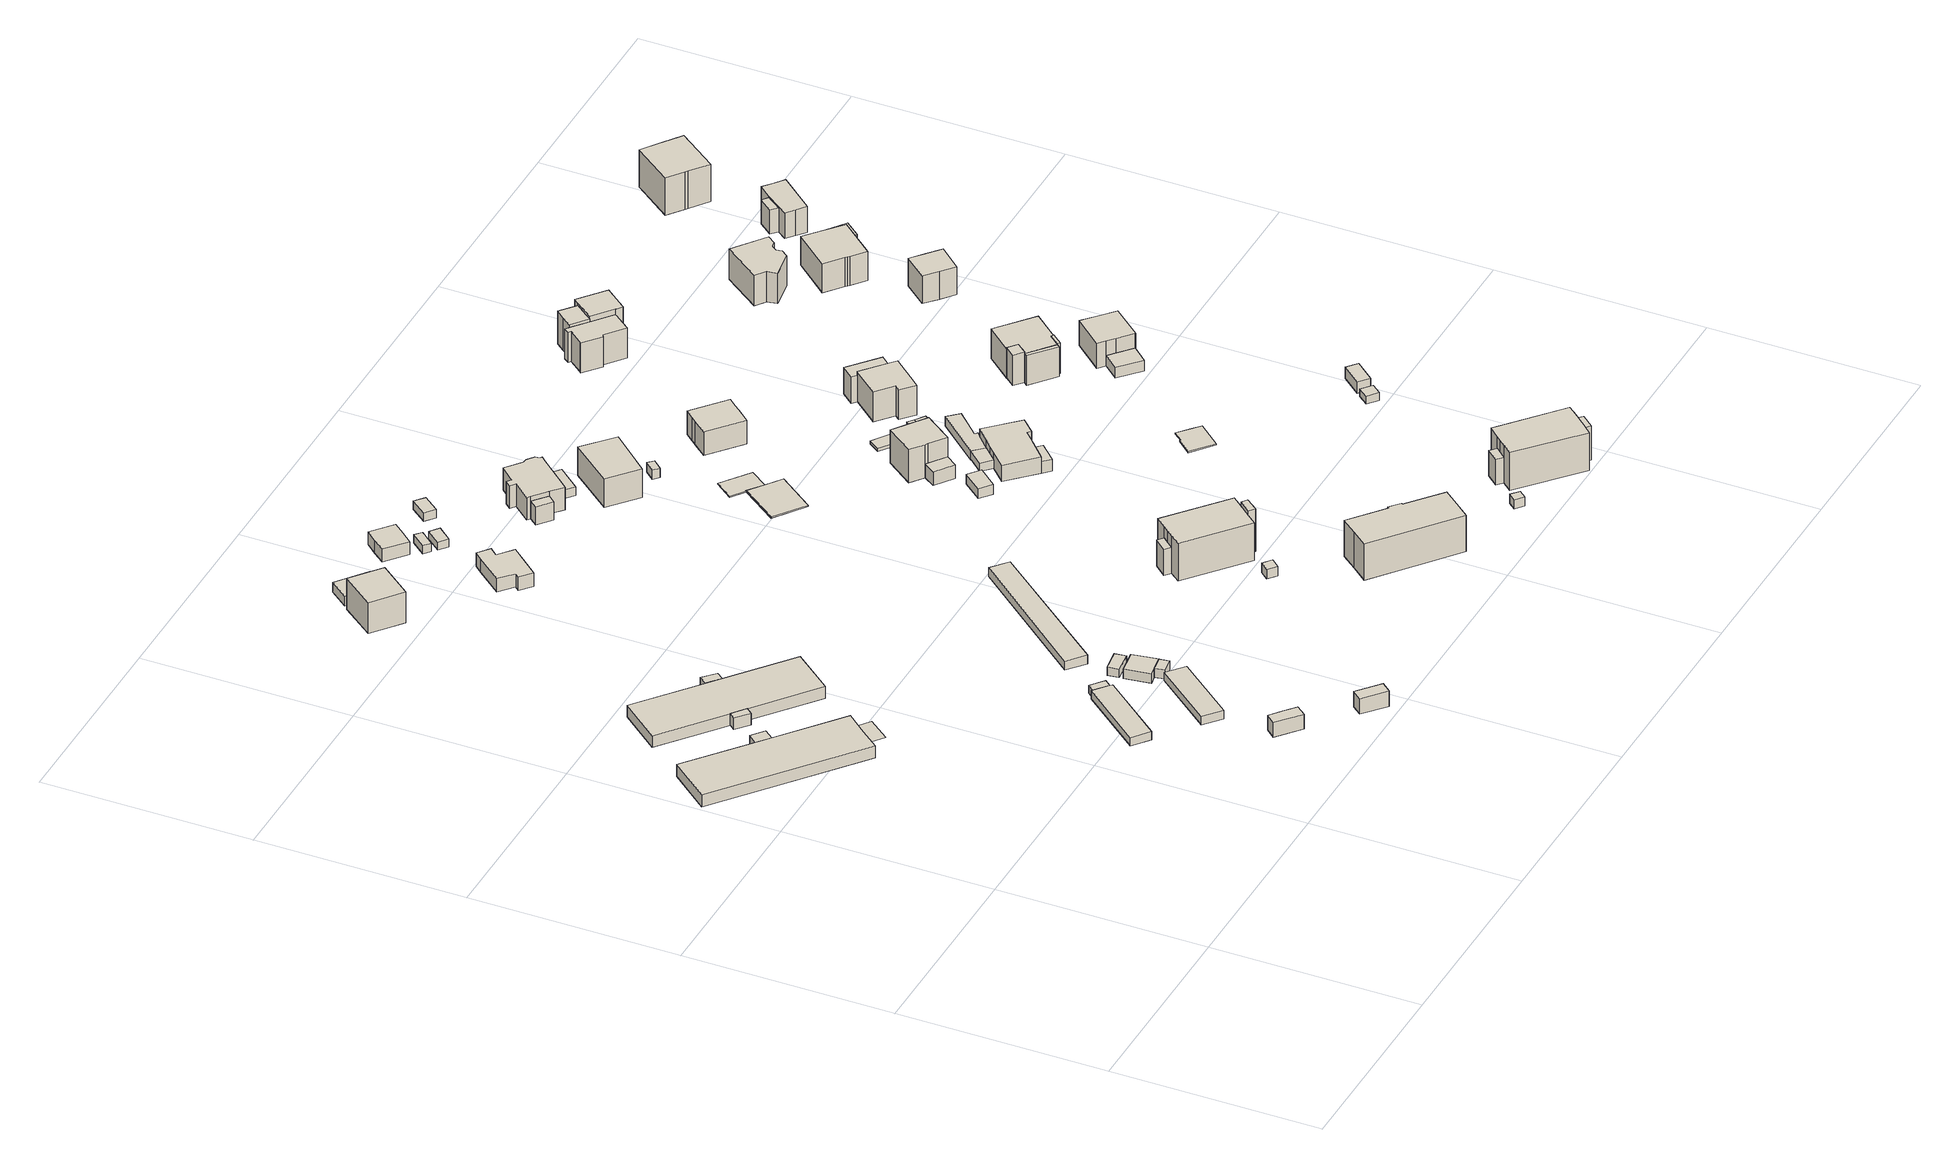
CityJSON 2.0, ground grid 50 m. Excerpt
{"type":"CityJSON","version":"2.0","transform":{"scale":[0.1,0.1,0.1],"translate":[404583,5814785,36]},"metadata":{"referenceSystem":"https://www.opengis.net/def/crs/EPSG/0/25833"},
"CityObjects":{
"building1":{"type":"Building","attributes":{"Gemeindeschluessel":"11000009","BezugspunktDach":"2200","function":"31001_1010","measuredHeight":3.08,"storeysAboveGround":3},"address":[{"country":"Germany","locality":"Berlin","thoroughfareNumber":"113","thoroughfareName":"Mahlsdorfer Straße"}],"geometry":[{"type":"Solid","lod":"1","boundaries":[[[[0,1,2,3,4,5,6]],[[7,8,9,10,11,12,13]],[[7,13,6,5]],[[8,7,5,4]],[[9,8,4,3]],[[10,9,3,2]],[[11,10,2,1]],[[12,11,1,0]],[[13,12,0,6]]]]}]},
"building2":{"type":"Building","attributes":{"Gemeindeschluessel":"11000009","BezugspunktDach":"2200","function":"51009_1610","measuredHeight":2.92,"storeysAboveGround":0},"address":[{"country":"Germany","locality":"Berlin"}],"geometry":[{"type":"Solid","lod":"1","boundaries":[[[[3,14,15,4]],[[16,17,18,19]],[[16,19,4,15]],[[17,16,15,14]],[[18,17,14,3]],[[19,18,3,4]]]]}]},
"building3":{"type":"Building","attributes":{"Gemeindeschluessel":"11000009","BezugspunktDach":"2200","function":"51009_1610","measuredHeight":3,"storeysAboveGround":0},"address":[{"country":"Germany","locality":"Berlin"}],"geometry":[{"type":"Solid","lod":"1","boundaries":[[[[20,21,22,23]],[[24,25,26,27]],[[24,27,23,22]],[[25,24,22,21]],[[26,25,21,20]],[[27,26,20,23]]]]}]},
"building4":{"type":"Building","attributes":{"Gemeindeschluessel":"11000009","BezugspunktDach":"2200","function":"51009_1610","measuredHeight":0.05,"storeysAboveGround":0},"address":[{"country":"Germany","locality":"Berlin"}],"geometry":[{"type":"MultiSurface","lod":"1","boundaries":[[[28,29,30,31]]]}]},
"building5":{"type":"Building","attributes":{"Gemeindeschluessel":"11000009","BezugspunktDach":"2200","function":"31001_1010","measuredHeight":3,"storeysAboveGround":2},"address":[{"country":"Germany","locality":"Berlin","thoroughfareNumber":"113P (2)","thoroughfareName":"Mahlsdorfer Straße"}],"geometry":[{"type":"Solid","lod":"1","boundaries":[[[[32,33,34,35,36,37,38,39]],[[40,41,42,43,44,45,46,47]],[[40,47,39,38]],[[41,40,38,37]],[[42,41,37,36]],[[43,42,36,35]],[[44,43,35,34]],[[45,44,34,33]],[[46,45,33,32]],[[47,46,32,39]]]]}]},
"building6":{"type":"Building","attributes":{"Gemeindeschluessel":"11000009","BezugspunktDach":"2200","function":"51009_1610","measuredHeight":3,"storeysAboveGround":0},"address":[{"country":"Germany","locality":"Berlin"}],"geometry":[{"type":"Solid","lod":"1","boundaries":[[[[48,49,50,51]],[[52,53,54,55]],[[52,55,51,50]],[[53,52,50,49]],[[54,53,49,48]],[[55,54,48,51]]]]}]},
"building7":{"type":"Building","attributes":{"Gemeindeschluessel":"11000009","BezugspunktDach":"2200","function":"31001_2000","measuredHeight":2.12,"storeysAboveGround":1},"address":[{"country":"Germany","locality":"Berlin","thoroughfareNumber":"113 (24)","thoroughfareName":"Mahlsdorfer Straße"}],"geometry":[{"type":"Solid","lod":"1","boundaries":[[[[56,57,58,59,60,61]],[[62,63,64,65,66,67]],[[62,67,61,60]],[[63,62,60,59]],[[64,63,59,58]],[[65,64,58,57]],[[66,65,57,56]],[[67,66,56,61]]]]}]},
"building8":{"type":"Building","attributes":{"Gemeindeschluessel":"11000009","BezugspunktDach":"2200","function":"31001_2000","measuredHeight":4.98,"storeysAboveGround":1},"address":[{"country":"Germany","locality":"Berlin","thoroughfareNumber":"3 (4)","thoroughfareName":"Waldpromenade"}],"geometry":[{"type":"Solid","lod":"1","boundaries":[[[[68,69,70,71,72]],[[73,74,75,76,77]],[[73,77,72,71]],[[74,73,71,70]],[[75,74,70,69]],[[76,75,69,68]],[[77,76,68,72]]]]}]},
"building9":{"type":"Building","attributes":{"Gemeindeschluessel":"11000009","BezugspunktDach":"2200","function":"31001_2000","measuredHeight":2.46,"storeysAboveGround":1},"address":[{"country":"Germany","locality":"Berlin","thoroughfareNumber":"113 (25)","thoroughfareName":"Mahlsdorfer Straße"}],"geometry":[{"type":"Solid","lod":"1","boundaries":[[[[58,78,79,80,59]],[[81,82,83,84,85]],[[81,85,59,80]],[[82,81,80,79]],[[83,82,79,78]],[[84,83,78,58]],[[85,84,58,59]]]]}]},
"building10":{"type":"Building","attributes":{"Gemeindeschluessel":"11000009","BezugspunktDach":"2200","function":"31001_2000","measuredHeight":2.17,"storeysAboveGround":1},"address":[{"country":"Germany","locality":"Berlin","thoroughfareNumber":"113P (19)","thoroughfareName":"Mahlsdorfer Straße"}],"geometry":[{"type":"Solid","lod":"1","boundaries":[[[[86,87,88,89]],[[90,91,92,93]],[[90,93,89,88]],[[91,90,88,87]],[[92,91,87,86]],[[93,92,86,89]]]]}]},
"building11":{"type":"Building","attributes":{"Gemeindeschluessel":"11000009","BezugspunktDach":"2200","function":"31001_2000","measuredHeight":5.01,"storeysAboveGround":1},"address":[{"country":"Germany","locality":"Berlin","thoroughfareNumber":"3 (5)","thoroughfareName":"Waldpromenade"}],"geometry":[{"type":"Solid","lod":"1","boundaries":[[[[94,95,96,97]],[[98,99,100,101]],[[98,101,97,96]],[[99,98,96,95]],[[100,99,95,94]],[[101,100,94,97]]]]}]},
"building12":{"type":"Building","attributes":{"Gemeindeschluessel":"11000010","BezugspunktDach":"2200","function":"31001_1010","measuredHeight":8.78,"storeysAboveGround":2},"address":[{"country":"Germany","locality":"Berlin","thoroughfareNumber":"9","thoroughfareName":"Attinghausenweg"}],"geometry":[{"type":"Solid","lod":"1","boundaries":[[[[102,103,104,105]],[[106,107,108,109]],[[106,109,105,104]],[[107,106,104,103]],[[108,107,103,102]],[[109,108,102,105]]]]}]},
"building13":{"type":"Building","attributes":{"Gemeindeschluessel":"11000009","BezugspunktDach":"2200","function":"31001_2000","measuredHeight":2.39,"storeysAboveGround":1},"address":[{"country":"Germany","locality":"Berlin","thoroughfareNumber":"113P (21)","thoroughfareName":"Mahlsdorfer Straße"}],"geometry":[{"type":"Solid","lod":"1","boundaries":[[[[110,111,112,113,114,115]],[[116,117,118,119,120,121]],[[116,121,115,114]],[[117,116,114,113]],[[118,117,113,112]],[[119,118,112,111]],[[120,119,111,110]],[[121,120,110,115]]]]}]},
"building14":{"type":"Building","attributes":{"Gemeindeschluessel":"11000009","BezugspunktDach":"2200","function":"31001_2000","measuredHeight":2.23,"storeysAboveGround":1},"address":[{"country":"Germany","locality":"Berlin","thoroughfareNumber":"113P (20)","thoroughfareName":"Mahlsdorfer Straße"}],"geometry":[{"type":"Solid","lod":"1","boundaries":[[[[122,123,112,111]],[[124,125,126,127]],[[124,127,111,112]],[[125,124,112,123]],[[126,125,123,122]],[[127,126,122,111]]]]}]},
"building15":{"type":"Building","attributes":{"Gemeindeschluessel":"11000009","BezugspunktDach":"2200","function":"31001_2000","measuredHeight":2.08,"storeysAboveGround":1},"address":[{"country":"Germany","locality":"Berlin","thoroughfareNumber":"113P (22)","thoroughfareName":"Mahlsdorfer Straße"}],"geometry":[{"type":"Solid","lod":"1","boundaries":[[[[128,129,130,131]],[[132,133,134,135]],[[132,135,131,130]],[[133,132,130,129]],[[134,133,129,128]],[[135,134,128,131]]]]}]},
"building16":{"type":"Building","attributes":{"Gemeindeschluessel":"11000010","BezugspunktDach":"2200","function":"31001_2463","measuredHeight":2.55,"storeysAboveGround":1},"address":[{"country":"Germany","locality":"Berlin","thoroughfareNumber":"9 (1)","thoroughfareName":"Attinghausenweg"}],"geometry":[{"type":"Solid","lod":"1","boundaries":[[[[136,137,138,139]],[[140,141,142,143]],[[140,143,139,138]],[[141,140,138,137]],[[142,141,137,136]],[[143,142,136,139]]]]}]},
"building17":{"type":"Building","attributes":{"Gemeindeschluessel":"11000010","BezugspunktDach":"2200","function":"31001_1010","measuredHeight":4.18,"storeysAboveGround":1},"address":[{"country":"Germany","locality":"Berlin","thoroughfareNumber":"16","thoroughfareName":"Kohlisstraße"}],"geometry":[{"type":"Solid","lod":"1","boundaries":[[[[144,145,146,147,148,149,150,151,152,153]],[[154,155,156,157,158,159,160,161,162,163]],[[154,163,153,152]],[[155,154,152,151]],[[156,155,151,150]],[[157,156,150,149]],[[158,157,149,148]],[[159,158,148,147]],[[160,159,147,146]],[[161,160,146,145]],[[162,161,145,144]],[[163,162,144,153]]]]}]},
"building18":{"type":"Building","attributes":{"Gemeindeschluessel":"11000009","BezugspunktDach":"2200","function":"31001_2000","measuredHeight":2.31,"storeysAboveGround":1},"address":[{"country":"Germany","locality":"Berlin","thoroughfareNumber":"113 (23)","thoroughfareName":"Mahlsdorfer Straße"}],"geometry":[{"type":"Solid","lod":"1","boundaries":[[[[164,165,166,167]],[[168,169,170,171]],[[168,171,167,166]],[[169,168,166,165]],[[170,169,165,164]],[[171,170,164,167]]]]}]},
"building19":{"type":"Building","attributes":{"Gemeindeschluessel":"11000010","BezugspunktDach":"2200","function":"31001_1010","measuredHeight":3.65,"storeysAboveGround":1},"address":[{"country":"Germany","locality":"Berlin","thoroughfareNumber":"17","thoroughfareName":"Kohlisstraße"}],"geometry":[{"type":"Solid","lod":"1","boundaries":[[[[172,173,174,175,176,177]],[[178,179,180,181,182,183]],[[178,183,177,176]],[[179,178,176,175]],[[180,179,175,174]],[[181,180,174,173]],[[182,181,173,172]],[[183,182,172,177]]]]}]},
"building20":{"type":"Building","attributes":{"Gemeindeschluessel":"11000010","BezugspunktDach":"2200","function":"31001_2000","measuredHeight":2.21,"storeysAboveGround":1},"address":[{"country":"Germany","locality":"Berlin","thoroughfareNumber":"17 (1)","thoroughfareName":"Kohlisstraße"}],"geometry":[{"type":"Solid","lod":"1","boundaries":[[[[184,185,186,187]],[[188,189,190,191]],[[188,191,187,186]],[[189,188,186,185]],[[190,189,185,184]],[[191,190,184,187]]]]}]},
"building21":{"type":"Building","attributes":{"Gemeindeschluessel":"11000010","BezugspunktDach":"2200","function":"31001_2723","measuredHeight":2.02,"storeysAboveGround":1},"address":[{"country":"Germany","locality":"Berlin","thoroughfareNumber":"16 (2)","thoroughfareName":"Kohlisstraße"}],"geometry":[{"type":"Solid","lod":"1","boundaries":[[[[192,193,194,195]],[[196,197,198,199]],[[196,199,195,194]],[[197,196,194,193]],[[198,197,193,192]],[[199,198,192,195]]]]}]},
"building22":{"type":"Building","attributes":{"Gemeindeschluessel":"11000010","BezugspunktDach":"2200","function":"31001_2463","measuredHeight":2.16,"storeysAboveGround":1},"address":[{"country":"Germany","locality":"Berlin","thoroughfareNumber":"16 (1)","thoroughfareName":"Kohlisstraße"}],"geometry":[{"type":"Solid","lod":"1","boundaries":[[[[200,201,202,203]],[[204,205,206,207]],[[204,207,203,202]],[[205,204,202,201]],[[206,205,201,200]],[[207,206,200,203]]]]}]},
"building23":{"type":"Building","attributes":{"Gemeindeschluessel":"11000009","BezugspunktDach":"2200","function":"31001_2000","measuredHeight":2.5,"storeysAboveGround":1},"address":[{"country":"Germany","locality":"Berlin","thoroughfareNumber":"3 (1)","thoroughfareName":"Waldpromenade"}],"geometry":[{"type":"Solid","lod":"1","boundaries":[[[[208,209,210,211]],[[212,213,214,215]],[[212,215,211,210]],[[213,212,210,209]],[[214,213,209,208]],[[215,214,208,211]]]]}]},
"building24":{"type":"Building","attributes":{"Gemeindeschluessel":"11000009","function":"31001_1010"},"address":[{"country":"Germany","locality":"Berlin","thoroughfareNumber":"3","thoroughfareName":"Waldpromenade"}],"children":["building24-1","building24-2","building24-3"]},
"building24-1":{"type":"BuildingPart","attributes":{"BezugspunktDach":"2200","measuredHeight":11.73,"storeysAboveGround":2},"parents":["building24"],"geometry":[{"type":"MultiSurface","lod":"1","boundaries":[[[216,217,218,219,220,221,222,223,224,225]],[[226,227,228,229,230,231,232,233,234,235]],[[226,235,225,224]],[[236,237,224,223]],[[228,227,223,222],[228,238,236,227]],[[229,228,222,221]],[[230,229,221,220]],[[231,230,220,219]],[[232,218,232,233]],[[234,233,217,216]],[[235,234,216,225]],[[227,226,237,236]],[[236,238,228,227]],[[232,231,219,218]],[[233,232,218,217]]]}]},
"building24-2":{"type":"BuildingPart","attributes":{"BezugspunktDach":"2200","measuredHeight":6.73,"storeysAboveGround":2},"parents":["building24"],"geometry":[{"type":"MultiSurface","lod":"1","boundaries":[[[237,238,239,240]],[[241,228,226,242]],[[241,242,240,239]],[[228,241,239,238]],[[242,226,237,240]],[[227,236,237,226]],[[228,238,236,227]]]}]},
"building24-3":{"type":"BuildingPart","attributes":{"BezugspunktDach":"2200","measuredHeight":11.04,"storeysAboveGround":2},"parents":["building24"],"geometry":[{"type":"MultiSurface","lod":"1","boundaries":[[[243,244,245,246]],[[231,247,248,233]],[[219,218,217,246,245]],[[247,231,245,244]],[[248,247,244,243]],[[233,248,243,246]],[[249,231,232,218,219]],[[233,217,218,232]]]}]},
"building25":{"type":"Building","attributes":{"Gemeindeschluessel":"11000010","function":"31001_1010"},"address":[{"country":"Germany","locality":"Berlin","thoroughfareNumber":"15","thoroughfareName":"Kohlisstraße"}],"children":["building25-1","building25-2"]},
"building25-1":{"type":"BuildingPart","attributes":{"BezugspunktDach":"2200","measuredHeight":8.07,"storeysAboveGround":1},"parents":["building25"],"geometry":[{"type":"MultiSurface","lod":"1","boundaries":[[[250,251,252,253,254,255,256,257,258,259,260,261,262,263,264,265,266]],[[267,268,269,270,271,272,273,274,275,276,277,278,279,280,281,282,283]],[[267,283,266,265]],[[268,267,265,264]],[[269,268,264,263]],[[270,269,263,262]],[[271,270,262,261]],[[272,271,261,260]],[[273,272,260,259]],[[274,273,259,258]],[[275,274,258,257]],[[276,275,257,256]],[[277,276,256,255]],[[278,277,255,254]],[[279,278,254,253]],[[280,279,253,252]],[[281,280,252,251]],[[282,284,285,251,250]],[[283,282,250,266]],[[285,284,282,281]]]}]},
"building25-2":{"type":"BuildingPart","attributes":{"BezugspunktDach":"2200","measuredHeight":4.72,"storeysAboveGround":1},"parents":["building25"],"geometry":[{"type":"Solid","lod":"1","boundaries":[[[[286,285,284,287]],[[282,281,288,289]],[[282,289,287,284]],[[288,281,285,286]],[[289,288,286,287]],[[282,284,285,281]]]]}]},
"building26":{"type":"Building","attributes":{"Gemeindeschluessel":"11000010","BezugspunktDach":"2200","function":"31001_2000","measuredHeight":2.24,"storeysAboveGround":1},"address":[{"country":"Germany","locality":"Berlin","thoroughfareNumber":"15 (1)","thoroughfareName":"Kohlisstraße"}],"geometry":[{"type":"Solid","lod":"1","boundaries":[[[[290,291,292,293]],[[294,295,296,297]],[[294,297,293,292]],[[295,294,292,291]],[[296,295,291,290]],[[297,296,290,293]]]]}]},
"building27":{"type":"Building","attributes":{"Gemeindeschluessel":"11000009","BezugspunktDach":"2200","function":"31001_1010","measuredHeight":11.23,"storeysAboveGround":2},"address":[{"country":"Germany","locality":"Berlin","thoroughfareNumber":"2","thoroughfareName":"Waldpromenade"}],"geometry":[{"type":"Solid","lod":"1","boundaries":[[[[298,299,300,301,302,303,304,305,306,307]],[[308,309,310,311,312,313,314,315,316,317]],[[308,317,307,306]],[[309,308,306,305]],[[310,309,305,304]],[[311,310,304,303]],[[312,311,303,302]],[[313,312,302,301]],[[314,313,301,300]],[[315,314,300,299]],[[316,315,299,298]],[[317,316,298,307]]]]}]},
"building28":{"type":"Building","attributes":{"Gemeindeschluessel":"11000010","BezugspunktDach":"2200","function":"31001_1010","measuredHeight":9.7,"storeysAboveGround":2},"address":[{"country":"Germany","locality":"Berlin","thoroughfareNumber":"14","thoroughfareName":"Kohlisstraße"}],"geometry":[{"type":"Solid","lod":"1","boundaries":[[[[318,319,320,321]],[[322,323,324,325]],[[322,325,321,320]],[[323,322,320,319]],[[324,323,319,318]],[[325,324,318,321]]]]}]},
"building29":{"type":"Building","attributes":{"Gemeindeschluessel":"11000010","BezugspunktDach":"2200","function":"31001_1010","measuredHeight":0.235,"storeysAboveGround":2},"address":[{"country":"Germany","locality":"Berlin","thoroughfareNumber":"7","thoroughfareName":"Wildenbruchstraße"}],"geometry":[{"type":"Solid","lod":"1","boundaries":[[[[326,327,328,329,330,331]],[[332,333,334,335,336,337]],[[332,337,331,330]],[[333,332,330,329]],[[334,333,329,328]],[[335,334,328,327]],[[336,335,327,326]],[[337,336,326,331]]]]}]},
"building30":{"type":"Building","attributes":{"Gemeindeschluessel":"11000010","BezugspunktDach":"2200","function":"31001_2463","measuredHeight":0.21,"storeysAboveGround":1},"address":[{"country":"Germany","locality":"Berlin","thoroughfareNumber":"7 (1)","thoroughfareName":"Wildenbruchstraße"}],"geometry":[{"type":"Solid","lod":"1","boundaries":[[[[330,329,328,338,339,340]],[[341,342,343,344,345,346]],[[341,346,340,339]],[[342,341,339,338]],[[343,342,338,328]],[[344,343,328,329]],[[345,344,329,330]],[[346,345,330,340]]]]}]},
"building31":{"type":"Building","attributes":{"Gemeindeschluessel":"11000010","BezugspunktDach":"2200","function":"31001_2723","measuredHeight":2.4,"storeysAboveGround":1},"address":[{"country":"Germany","locality":"Berlin","thoroughfareNumber":"13 (1)","thoroughfareName":"Kohlisstraße"}],"geometry":[{"type":"Solid","lod":"1","boundaries":[[[[347,348,349,350]],[[351,352,353,354]],[[351,354,350,349]],[[352,351,349,348]],[[353,352,348,347]],[[354,353,347,350]]]]}]},
"building32":{"type":"Building","attributes":{"Gemeindeschluessel":"11000010","BezugspunktDach":"2200","function":"31001_2463","measuredHeight":2.43,"storeysAboveGround":1},"address":[{"country":"Germany","locality":"Berlin","thoroughfareNumber":"6 (2)","thoroughfareName":"Wildenbruchstraße"}],"geometry":[{"type":"Solid","lod":"1","boundaries":[[[[355,356,357,358]],[[359,360,361,362]],[[359,362,358,357]],[[360,359,357,356]],[[361,360,356,355]],[[362,361,355,358]]]]}]},
"building33":{"type":"Building","attributes":{"Gemeindeschluessel":"11000010","BezugspunktDach":"2200","function":"51009_1610","measuredHeight":4.08,"storeysAboveGround":0},"address":[{"country":"Germany","locality":"Berlin"}],"geometry":[{"type":"Solid","lod":"1","boundaries":[[[[363,364,365,366,367]],[[368,369,370,371,372]],[[368,372,367,366]],[[369,368,366,365]],[[370,369,365,364]],[[371,370,364,363]],[[372,371,363,367]]]]}]},
"building34":{"type":"Building","attributes":{"Gemeindeschluessel":"11000010","function":"31001_1010"},"address":[{"country":"Germany","locality":"Berlin","thoroughfareNumber":"6","thoroughfareName":"Wildenbruchstraße"}],"children":["building34-1","building34-2"]},
"building34-1":{"type":"BuildingPart","attributes":{"BezugspunktDach":"2200","measuredHeight":10.23,"storeysAboveGround":2},"parents":["building34"],"geometry":[{"type":"MultiSurface","lod":"1","boundaries":[[[373,374,375,376,377,378,379,380,381,382]],[[383,384,385,386,387,388,370,389,368,390]],[[383,390,382,381]],[[384,383,381,380]],[[385,384,380,379]],[[391,392,379,378]],[[386,385,393,394]],[[387,386,378,377]],[[388,387,377,376]],[[370,388,376,375]],[[389,370,375,374]],[[368,389,374,373]],[[390,368,373,382]],[[394,393,392,391]]]}]},
"building34-2":{"type":"BuildingPart","attributes":{"BezugspunktDach":"2200","measuredHeight":8.11,"storeysAboveGround":2},"parents":["building34"],"geometry":[{"type":"Solid","lod":"1","boundaries":[[[[391,395,396,392]],[[397,398,394,393]],[[397,393,392,396]],[[398,397,396,395]],[[394,398,395,391]],[[394,391,392,393]]]]}]},
"building35":{"type":"Building","attributes":{"Gemeindeschluessel":"11000010","BezugspunktDach":"2200","function":"51009_1611","measuredHeight":2.14,"storeysAboveGround":0},"address":[{"country":"Germany","locality":"Berlin"}],"geometry":[{"type":"Solid","lod":"1","boundaries":[[[[399,400,401,402]],[[403,404,405,406]],[[403,406,402,401]],[[404,403,401,400]],[[405,404,400,399]],[[406,405,399,402]]]]}]},
"building36":{"type":"Building","attributes":{"Gemeindeschluessel":"11000010","BezugspunktDach":"2200","function":"31001_1010","measuredHeight":8.72,"storeysAboveGround":1},"address":[{"country":"Germany","locality":"Berlin","thoroughfareNumber":"13","thoroughfareName":"Kohlisstraße"}],"geometry":[{"type":"Solid","lod":"1","boundaries":[[[[407,408,409,410,411,412,413,414]],[[415,416,417,418,419,420,421,422]],[[415,422,414,413]],[[416,415,413,412]],[[417,416,412,411]],[[418,417,411,410]],[[419,418,410,409]],[[420,419,409,408]],[[421,420,408,407]],[[422,421,407,414]]]]}]},
"building37":{"type":"Building","attributes":{"Gemeindeschluessel":"11000009","BezugspunktDach":"2200","function":"31001_2000","measuredHeight":2.43,"storeysAboveGround":1},"address":[{"country":"Germany","locality":"Berlin","thoroughfareNumber":"1 (1)","thoroughfareName":"Waldpromenade"}],"geometry":[{"type":"Solid","lod":"1","boundaries":[[[[423,424,425,426]],[[427,428,429,430]],[[427,430,426,425]],[[428,427,425,424]],[[429,428,424,423]],[[430,429,423,426]]]]}]},
"building38":{"type":"Building","attributes":{"Gemeindeschluessel":"11000010","BezugspunktDach":"2200","function":"31001_2723","measuredHeight":8.24,"storeysAboveGround":1},"address":[{"country":"Germany","locality":"Berlin","thoroughfareNumber":"6 (1)","thoroughfareName":"Wildenbruchstraße"}],"geometry":[{"type":"Solid","lod":"1","boundaries":[[[[431,432,395,391]],[[433,434,388,386]],[[433,386,391,395]],[[434,433,395,432]],[[388,434,432,431]],[[386,388,431,391]]]]}]},
"building39":{"type":"Building","attributes":{"Gemeindeschluessel":"11000010","function":"31001_1010"},"address":[{"country":"Germany","locality":"Berlin","thoroughfareNumber":"11","thoroughfareName":"Kohlisstraße"}],"children":["building39-1","building39-2"]},
"building39-1":{"type":"BuildingPart","attributes":{"BezugspunktDach":"2200","measuredHeight":5.34,"storeysAboveGround":1},"parents":["building39"],"geometry":[{"type":"MultiSurface","lod":"1","boundaries":[[[435,436,437,438,439,440,441,442,443,444,445]],[[446,447,448,449,450,451,452,453,454,455,456]],[[446,456,445,444]],[[447,446,444,443]],[[448,447,443,442]],[[449,448,442,441]],[[450,449,441,440]],[[451,450,440,439]],[[452,451,439,438]],[[453,452,438,437]],[[454,453,437,436]],[[455,457,458,436,435]],[[456,455,435,445]],[[458,457,455,454]]]}]},
"building39-2":{"type":"BuildingPart","attributes":{"BezugspunktDach":"2200","measuredHeight":3.1,"storeysAboveGround":1},"parents":["building39"],"geometry":[{"type":"Solid","lod":"1","boundaries":[[[[459,460,458,457]],[[454,461,462,455]],[[461,454,458,460]],[[462,461,460,459]],[[455,462,459,457]],[[455,457,458,454]]]]}]},
"building40":{"type":"Building","attributes":{"Gemeindeschluessel":"11000010","BezugspunktDach":"2200","function":"31001_2000","measuredHeight":0.755,"storeysAboveGround":1},"address":[{"country":"Germany","locality":"Berlin","thoroughfareNumber":"5B (2)","thoroughfareName":"Wildenbruchstraße"}],"geometry":[{"type":"Solid","lod":"1","boundaries":[[[[463,464,465,466]],[[467,468,469,470]],[[467,470,466,465]],[[468,467,465,464]],[[469,468,464,463]],[[470,469,463,466]]]]}]},
"building41":{"type":"Building","attributes":{"Gemeindeschluessel":"11000010","BezugspunktDach":"2200","function":"31001_2463","measuredHeight":2.41,"storeysAboveGround":1},"address":[{"country":"Germany","locality":"Berlin","thoroughfareNumber":"11 (1)","thoroughfareName":"Kohlisstraße"}],"geometry":[{"type":"Solid","lod":"1","boundaries":[[[[400,471,472,473,474,475,401]],[[476,477,478,479,480,481,482]],[[476,482,401,475]],[[477,476,475,474]],[[478,477,474,473]],[[479,478,473,472]],[[480,479,472,471]],[[481,480,471,400]],[[482,481,400,401]]]]}]},
"building42":{"type":"Building","attributes":{"Gemeindeschluessel":"11000010","BezugspunktDach":"2200","function":"31001_2723","measuredHeight":0.31,"storeysAboveGround":1},"address":[{"country":"Germany","locality":"Berlin","thoroughfareNumber":"9A (1)","thoroughfareName":"Kohlisstraße"}],"geometry":[{"type":"Solid","lod":"1","boundaries":[[[[483,484,485,486,487,488,489]],[[490,491,492,493,494,495,496]],[[490,496,489,488]],[[491,490,488,487]],[[492,491,487,486]],[[493,492,486,485]],[[494,493,485,484]],[[495,494,484,483]],[[496,495,483,489]]]]}]},
"building43":{"type":"Building","attributes":{"Gemeindeschluessel":"11000009","function":"31001_1010"},"address":[{"country":"Germany","locality":"Berlin","thoroughfareNumber":"1","thoroughfareName":"Waldpromenade"}],"children":["building43-1","building43-2","building43-3"]},
"building43-1":{"type":"BuildingPart","attributes":{"BezugspunktDach":"2200","measuredHeight":11.68,"storeysAboveGround":2},"parents":["building43"],"geometry":[{"type":"MultiSurface","lod":"1","boundaries":[[[497,498,499,500,501,502,503,504,505,506]],[[507,508,509,510,511,512,513,514,515,516]],[[507,516,506,505]],[[517,518,519,520,508,507,505,504]],[[521,517,520,522,509,508,504,503]],[[510,509,503,502]],[[511,510,502,501]],[[512,511,501,500]],[[523,524,525,526,513,512,500,499]],[[527,523,526,528,514,513,499,498]],[[515,514,498,497]],[[516,515,497,506]],[[520,519,518,517]],[[522,520,517,521]],[[526,525,524,523]],[[528,526,523,527]]]}]},
"building43-2":{"type":"BuildingPart","attributes":{"BezugspunktDach":"2200","measuredHeight":8.98,"storeysAboveGround":2},"parents":["building43"],"geometry":[{"type":"MultiSurface","lod":"1","boundaries":[[[529,530,524,527]],[[525,531,532,528]],[[531,525,524,530]],[[532,531,530,529]],[[528,532,529,527]],[[525,526,523,524]],[[528,527,523,526]]]}]},
"building43-3":{"type":"BuildingPart","attributes":{"BezugspunktDach":"2200","measuredHeight":6.64,"storeysAboveGround":2},"parents":["building43"],"geometry":[{"type":"MultiSurface","lod":"1","boundaries":[[[518,521,533,534]],[[535,522,519,536]],[[535,536,534,533]],[[522,535,533,521]],[[536,519,518,534]],[[519,520,517,518]],[[522,521,517,520]]]}]},
"building44":{"type":"Building","attributes":{"Gemeindeschluessel":"11000010","BezugspunktDach":"2200","function":"31001_1010","measuredHeight":8.83,"storeysAboveGround":2},"address":[{"country":"Germany","locality":"Berlin","thoroughfareNumber":"5B","thoroughfareName":"Wildenbruchstraße"}],"geometry":[{"type":"Solid","lod":"1","boundaries":[[[[537,538,539,540,541,542,543,544,545]],[[546,547,548,549,550,551,552,553,554]],[[546,554,545,544]],[[547,546,544,543]],[[548,547,543,542]],[[549,548,542,541]],[[550,549,541,540]],[[551,550,540,539]],[[552,551,539,538]],[[553,552,538,537]],[[554,553,537,545]]]]}]},
"building45":{"type":"Building","attributes":{"Gemeindeschluessel":"11000010","BezugspunktDach":"2200","function":"31001_2463","measuredHeight":6.86,"storeysAboveGround":1},"address":[{"country":"Germany","locality":"Berlin","thoroughfareNumber":"5B (1)","thoroughfareName":"Wildenbruchstraße"}],"geometry":[{"type":"Solid","lod":"1","boundaries":[[[[555,556,557,558,559,560]],[[561,562,563,564,565,566]],[[561,566,560,559]],[[562,561,559,558]],[[563,562,558,557]],[[564,563,557,556]],[[565,564,556,555]],[[566,565,555,560]]]]}]},
"building46":{"type":"Building","attributes":{"Gemeindeschluessel":"11000010","function":"31001_1010"},"address":[{"country":"Germany","locality":"Berlin","thoroughfareNumber":"89","thoroughfareName":"Kohlisstraße"}],"children":["building46-1","building46-2","building46-3"]},
"building46-1":{"type":"BuildingPart","attributes":{"BezugspunktDach":"2200","measuredHeight":9.52,"storeysAboveGround":2},"parents":["building46"],"geometry":[{"type":"MultiSurface","lod":"1","boundaries":[[[567,568,569,570,571,572,573,574,575,576,577]],[[578,579,580,581,582,583,584,585,586,587,588]],[[578,588,577,576]],[[579,578,576,575]],[[580,579,575,574]],[[581,580,574,573]],[[582,581,573,572]],[[582,572,589,590]],[[585,584,570,569]],[[586,585,569,568]],[[587,586,568,567]],[[588,587,567,577]],[[590,589,591,592]],[[592,591,571,583,593]],[[583,571,570,584]]]}]},
"building46-2":{"type":"BuildingPart","attributes":{"BezugspunktDach":"2200","measuredHeight":9.69,"storeysAboveGround":2},"parents":["building46"],"geometry":[{"type":"MultiSurface","lod":"1","boundaries":[[[594,595,596,597,598,599]],[[600,601,602,603,592,590]],[[600,590,599,598]],[[601,600,598,597]],[[602,601,597,596]],[[589,591,594,599]],[[603,604,605,595]],[[602,596,605,604]],[[592,606,603,595,594]],[[590,592,591,589]]]}]},
"building46-3":{"type":"BuildingPart","attributes":{"BezugspunktDach":"2200","measuredHeight":11.12,"storeysAboveGround":2},"parents":["building46"],"geometry":[{"type":"MultiSurface","lod":"1","boundaries":[[[607,608,609,610,611,612,613,614,615]],[[604,602,616,617,618,619,584,583,592]],[[605,595,594,592,615,614]],[[602,596,605,604,614,613]],[[616,602,613,612]],[[617,616,612,611]],[[618,617,611,610]],[[619,618,610,609]],[[584,619,609,608]],[[583,571,570,584,608,607]],[[591,571,607,615]],[[604,603,595,605]],[[603,592,594,595]],[[604,605,596,602,620]],[[584,570,571,583]],[[592,583,571,591]]]}]},
"building47":{"type":"Building","attributes":{"Gemeindeschluessel":"11000010","BezugspunktDach":"2200","function":"31001_2723","measuredHeight":2.05,"storeysAboveGround":1},"address":[{"country":"Germany","locality":"Berlin","thoroughfareNumber":"5B (2)","thoroughfareName":"Kohlisstraße"}],"geometry":[{"type":"Solid","lod":"1","boundaries":[[[[621,622,623,624]],[[625,626,627,628]],[[625,628,624,623]],[[626,625,623,622]],[[627,626,622,621]],[[628,627,621,624]]]]}]},
"building48":{"type":"Building","attributes":{"Gemeindeschluessel":"11000010","function":"31001_1010"},"address":[{"country":"Germany","locality":"Berlin","thoroughfareNumber":"10","thoroughfareName":"Kohlisstraße"}],"children":["building48-1","building48-2","building48-3","building48-4"]},
"building48-1":{"type":"BuildingPart","attributes":{"BezugspunktDach":"2200","measuredHeight":7.71,"storeysAboveGround":2},"parents":["building48"],"geometry":[{"type":"MultiSurface","lod":"1","boundaries":[[[629,630,631,632,633,634,635,636]],[[637,638,639,640,641,642,643,644]],[[637,644,636,635]],[[638,637,635,634]],[[639,638,634,633]],[[641,645,641,642]],[[643,642,646,647]],[[644,643,647,648]],[[639,633,632,640]],[[640,649,632,631,641]],[[642,641,645,631,630]],[[647,646,650,630,629]],[[648,647,629,636]]]}]},
"building48-2":{"type":"BuildingPart","attributes":{"BezugspunktDach":"2200","measuredHeight":7.85,"storeysAboveGround":2},"parents":["building48"],"geometry":[{"type":"MultiSurface","lod":"1","boundaries":[[[651,652,653,654]],[[648,647,646,655]],[[648,655,654,653]],[[629,636,653,652]],[[630,629,647,652,651]],[[655,646,651,654]],[[647,648,636,629]],[[646,647,629,630]]]}]},
"building48-3":{"type":"BuildingPart","attributes":{"BezugspunktDach":"2200","measuredHeight":7.96,"storeysAboveGround":2},"parents":["building48"],"geometry":[{"type":"MultiSurface","lod":"1","boundaries":[[[656,657,658,659]],[[640,639,660,641]],[[632,631,659,658]],[[640,641,640,661]],[[633,632,640,639,662,639,640,658,657]],[[660,639,657,656]],[[641,660,656,659]],[[661,640,641,631,632]],[[662,639,640,632,633]]]}]},
"building48-4":{"type":"BuildingPart","attributes":{"BezugspunktDach":"2200","measuredHeight":7.72,"storeysAboveGround":2},"parents":["building48"],"geometry":[{"type":"Solid","lod":"1","boundaries":[[[[663,631,630,664]],[[642,641,665,666]],[[642,666,664,630]],[[641,631,630,631]],[[665,641,631,663]],[[666,665,663,664]],[[642,630,631,641]]]]}]},
"building49":{"type":"Building","attributes":{"Gemeindeschluessel":"11000010","BezugspunktDach":"2200","function":"31001_2463","measuredHeight":2.77,"storeysAboveGround":1},"address":[{"country":"Germany","locality":"Berlin","thoroughfareNumber":"9 (1)","thoroughfareName":"Kohlisstraße"}],"geometry":[{"type":"Solid","lod":"1","boundaries":[[[[667,668,669,670]],[[671,672,673,674]],[[671,674,670,669]],[[672,671,669,668]],[[673,672,668,667]],[[674,673,667,670]]]]}]},
"building50":{"type":"Building","attributes":{"Gemeindeschluessel":"11000010","BezugspunktDach":"2200","function":"31001_1313","measuredHeight":3.22,"storeysAboveGround":1},"address":[{"country":"Germany","locality":"Berlin","thoroughfareNumber":"5B (1)","thoroughfareName":"Kohlisstraße"}],"geometry":[{"type":"Solid","lod":"1","boundaries":[[[[675,676,677,678]],[[679,680,681,682]],[[679,682,678,677]],[[680,679,677,676]],[[681,680,676,675]],[[682,681,675,678]]]]}]},
"building51":{"type":"Building","attributes":{"Gemeindeschluessel":"11000010","BezugspunktDach":"2200","function":"31001_1010","measuredHeight":7.23,"storeysAboveGround":2},"address":[{"country":"Germany","locality":"Berlin","thoroughfareNumber":"9","thoroughfareName":"Kohlisstraße"}],"geometry":[{"type":"Solid","lod":"1","boundaries":[[[[683,684,685,686,687,688,689,690]],[[691,692,693,694,672,695,671,696]],[[691,696,690,689]],[[692,691,689,688]],[[693,692,688,687]],[[694,693,687,686]],[[672,694,686,685]],[[695,672,685,684]],[[671,695,684,683]],[[696,671,683,690]]]]}]},
"building52":{"type":"Building","attributes":{"Gemeindeschluessel":"11000010","BezugspunktDach":"2200","function":"31001_1010","measuredHeight":7.96,"storeysAboveGround":1},"address":[{"country":"Germany","locality":"Berlin","thoroughfareNumber":"5A","thoroughfareName":"Wildenbruchstraße"}],"geometry":[{"type":"Solid","lod":"1","boundaries":[[[[697,698,699,700,701,702,703,704,705,706]],[[707,708,709,710,711,712,713,714,715,716]],[[707,716,706,705]],[[708,707,705,704]],[[709,708,704,703]],[[710,709,703,702]],[[711,710,702,701]],[[712,711,701,700]],[[713,712,700,699]],[[714,713,699,698]],[[715,714,698,697]],[[716,715,697,706]]]]}]},
"building53":{"type":"Building","attributes":{"Gemeindeschluessel":"11000010","BezugspunktDach":"2200","function":"31001_1010","measuredHeight":8.75,"storeysAboveGround":2},"address":[{"country":"Germany","locality":"Berlin","thoroughfareNumber":"91","thoroughfareName":"Kohlisstraße"}],"geometry":[{"type":"Solid","lod":"1","boundaries":[[[[717,718,719,720,721,722]],[[723,724,725,726,727,728]],[[723,728,722,721]],[[724,723,721,720]],[[725,724,720,719]],[[726,725,719,718]],[[727,726,718,717]],[[728,727,717,722]]]]}]},
"building54":{"type":"Building","attributes":{"Gemeindeschluessel":"11000010","BezugspunktDach":"2200","function":"31001_1010","measuredHeight":9.07,"storeysAboveGround":1},"address":[{"country":"Germany","locality":"Berlin","thoroughfareNumber":"90","thoroughfareName":"Kohlisstraße"}],"geometry":[{"type":"Solid","lod":"1","boundaries":[[[[729,730,731,732,733,734,735,736,737]],[[738,739,740,741,742,743,744,745,746]],[[738,746,737,736]],[[739,738,736,735]],[[740,739,735,734]],[[741,740,734,733]],[[742,741,733,732]],[[743,742,732,731]],[[744,743,731,730]],[[745,744,730,729]],[[746,745,729,737]]]]}]},
"building55":{"type":"Building","attributes":{"Gemeindeschluessel":"11000010","BezugspunktDach":"2200","function":"31001_2463","measuredHeight":3.07,"storeysAboveGround":1},"address":[{"country":"Germany","locality":"Berlin","thoroughfareNumber":"90 (1)","thoroughfareName":"Kohlisstraße"}],"geometry":[{"type":"Solid","lod":"1","boundaries":[[[[747,748,749,750,751]],[[752,753,754,755,756]],[[752,756,751,750]],[[753,752,750,749]],[[754,753,749,748]],[[755,754,748,747]],[[756,755,747,751]]]]}]},
"building56":{"type":"Building","attributes":{"Gemeindeschluessel":"11000010","function":"31001_1010"},"address":[{"country":"Germany","locality":"Berlin","thoroughfareNumber":"5","thoroughfareName":"Wildenbruchstraße"}],"children":["building56-1","building56-2"]},
"building56-1":{"type":"BuildingPart","attributes":{"BezugspunktDach":"2200","measuredHeight":6.96,"storeysAboveGround":2},"parents":["building56"],"geometry":[{"type":"MultiSurface","lod":"1","boundaries":[[[757,758,759,760,761,762,763,764]],[[765,766,767,768,769,770,771,772]],[[773,774,765,772,764,763]],[[775,773,763,762]],[[766,765,776,774,777]],[[767,766,762,761]],[[768,767,761,760]],[[769,768,760,759]],[[770,769,759,758]],[[771,770,758,757]],[[772,771,757,764]],[[776,774,773]]]}]},
"building56-2":{"type":"BuildingPart","attributes":{"BezugspunktDach":"2200","measuredHeight":6.16,"storeysAboveGround":2},"parents":["building56"],"geometry":[{"type":"MultiSurface","lod":"1","boundaries":[[[773,775,778,779]],[[780,777,774,781]],[[780,781,779,778]],[[777,780,778,775]],[[781,774,773,779]],[[777,782,775,773,774]]]}]},
"building57":{"type":"Building","attributes":{"Gemeindeschluessel":"11000010","BezugspunktDach":"2200","function":"31001_1010","measuredHeight":11.23,"storeysAboveGround":2},"address":[{"country":"Germany","locality":"Berlin","thoroughfareNumber":"4","thoroughfareName":"Wildenbruchstraße"}],"geometry":[{"type":"Solid","lod":"1","boundaries":[[[[783,784,785,786,787,788,789,790]],[[791,792,793,794,795,796,797,798]],[[791,798,790,789]],[[792,791,789,788]],[[793,792,788,787]],[[794,793,787,786]],[[795,794,786,785]],[[796,795,785,784]],[[797,796,784,783]],[[798,797,783,790]]]]}]}
},
"vertices":[
[322,929,47],[358,973,47],[400,1023,47],[256,1140,47],[226,1164,47],[83,1281,47],[3,1186,47],[83,1281,16],[226,1164,16],[256,1140,16],[400,1023,16],[358,973,16],[322,929,16],[3,1186,16],
[274,1162,47],[244,1186,47],[244,1186,17],[274,1162,17],[256,1140,17],[226,1164,17],
[320,1218,46],[332,1233,46],[300,1258,46],[289,1244,46],[300,1258,16],[332,1233,16],[320,1218,16],[289,1244,16],
[398,940,16],[440,992,16],[412,1013,16],[371,962,16],
[300,1258,45],[332,1233,45],[476,1117,45],[553,1212,45],[410,1328,45],[379,1353,45],[237,1469,45],[158,1374,45],[237,1469,15],[379,1353,15],[410,1328,15],[553,1212,15],[476,1117,15],[332,1233,15],[300,1258,15],[158,1374,15],
[410,1328,46],[423,1344,46],[393,1371,46],[379,1353,46],[393,1371,16],[423,1344,16],[410,1328,16],[379,1353,16],
[629,426,37],[750,573,37],[745,578,37],[714,603,37],[711,605,37],[590,457,37],[711,605,16],[714,603,16],[745,578,16],[750,573,16],[629,426,16],[590,457,16],
[808,153,49],[827,176,49],[800,199,49],[772,221,49],[753,199,49],[772,221,11],[800,199,11],[827,176,11],[808,153,11],[753,199,11],
[757,593,37],[742,606,37],[726,618,37],[726,618,17],[742,606,17],[757,593,17],[745,578,17],[714,603,17],
[767,321,35],[880,461,35],[840,495,35],[727,355,35],[840,495,13],[880,461,13],[767,321,13],[727,355,13],
[960,25,50],[979,48,50],[927,92,50],[908,69,50],[927,92,10],[979,48,10],[960,25,10],[908,69,10],
[353,2041,93],[415,2119,93],[345,2175,93],[283,2096,93],[345,2175,13],[415,2119,13],[353,2041,13],[283,2096,13],
[820,515,37],[841,519,37],[876,524,37],[877,524,37],[867,585,37],[811,577,37],[867,585,13],[877,524,13],[876,524,13],[841,519,13],[820,515,13],[811,577,13],
[845,495,37],[880,500,37],[876,524,14],[880,500,14],[845,495,14],[841,519,14],
[810,586,34],[862,593,34],[858,620,34],[807,613,34],[858,620,13],[862,593,13],[810,586,13],[807,613,13],
[421,2129,39],[457,2174,39],[388,2228,39],[352,2183,39],[388,2228,14],[457,2174,14],[421,2129,14],[352,2183,14],
[568,1884,49],[559,1874,49],[586,1850,49],[622,1892,49],[648,1922,49],[613,1952,49],[629,1970,49],[602,1992,49],[586,1974,49],[535,1913,49],[586,1974,14],[602,1992,14],[629,1970,14],[613,1952,14],[648,1922,14],[622,1892,14],[586,1850,14],[559,1874,14],[568,1884,14],[535,1913,14],
[827,668,36],[1067,961,36],[1028,993,36],[786,702,36],[1028,993,13],[1067,961,13],[827,668,13],[786,702,13],
[580,2137,48],[603,2164,48],[626,2191,48],[576,2233,48],[553,2206,48],[531,2179,48],[553,2206,15],[576,2233,15],[626,2191,15],[603,2164,15],[580,2137,15],[531,2179,15],
[609,2100,37],[637,2134,37],[622,2147,37],[594,2113,37],[622,2147,15],[637,2134,15],[609,2100,15],[594,2113,15],
[641,2074,35],[669,2108,35],[648,2125,35],[620,2090,35],[648,2125,15],[669,2108,15],[641,2074,15],[620,2090,15],
[725,2143,37],[755,2181,37],[733,2200,37],[703,2162,37],[733,2200,15],[755,2181,15],[725,2143,15],[703,2162,15],
[1288,438,39],[1305,458,39],[1284,474,39],[1268,455,39],[1284,474,14],[1305,458,14],[1288,438,14],[1268,455,14],
[1316,506,113],[1335,529,113],[1348,544,113],[1359,557,113],[1381,583,113],[1244,698,113],[1224,674,113],[1212,660,113],[1199,645,113],[1180,621,113],[1199,645,15],[1212,660,15],[1224,674,15],[1244,698,15],[1381,583,15],[1359,557,15],[1348,544,15],[1335,529,15],[1316,506,15],[1180,621,15],[1212,660,83],[1199,645,83],[1224,674,83],
[1211,685,83],[1186,657,83],[1211,685,15],[1186,657,15],
[1348,518,125],[1372,547,125],[1359,557,125],[1335,529,125],[1372,547,15],[1348,518,15],[1359,557,54],
[804,1959,75],[837,1931,75],[837,1932,75],[865,1907,75],[888,1933,75],[934,1986,75],[945,1998,75],[941,2001,75],[939,2012,75],[922,2025,75],[912,2026,75],[875,2056,75],[843,2021,75],[832,2029,75],[820,2015,75],[832,2006,75],[796,1965,75],[832,2006,17],[820,2015,17],[832,2029,17],[843,2021,17],[875,2056,17],[912,2026,17],[922,2025,17],[939,2012,17],[941,2001,17],[945,1998,17],[934,1986,17],[888,1933,17],[865,1907,17],[837,1932,17],[837,1931,17],[804,1959,17],[796,1965,17],[804,1959,64],[837,1931,64],
[821,1913,64],[789,1940,64],[821,1913,17],[789,1940,17],
[918,1907,42],[964,1961,42],[934,1986,42],[888,1933,42],[934,1986,20],[964,1961,20],[918,1907,20],[888,1933,20],
[1537,114,108],[1567,150,108],[1597,187,108],[1518,253,108],[1520,256,108],[1495,278,108],[1492,274,108],[1412,340,108],[1382,303,108],[1351,265,108],[1382,303,14],[1412,340,14],[1492,274,14],[1495,278,14],[1520,256,14],[1518,253,14],[1597,187,14],[1567,150,14],[1537,114,14],[1351,265,14],
[977,1779,89],[1063,1875,89],[993,1937,89],[910,1836,89],[993,1937,15],[1063,1875,15],[977,1779,15],[910,1836,15],
[1101,1449,14],[1167,1537,14],[1130,1564,14],[1094,1591,14],[1093,1589,14],[1029,1502,14],[1093,1589,11],[1094,1591,11],[1130,1564,11],[1167,1537,11],[1101,1449,11],[1029,1502,11],
[1161,1606,14],[1093,1657,14],[1060,1613,14],[1093,1657,12],[1161,1606,12],[1130,1564,12],[1094,1591,12],[1093,1589,12],[1060,1613,12],
[1062,1777,37],[1082,1799,37],[1069,1811,37],[1049,1789,37],[1069,1811,13],[1082,1799,13],[1062,1777,13],[1049,1789,13],
[1305,1111,38],[1344,1156,38],[1315,1179,38],[1277,1133,38],[1315,1179,13],[1344,1156,13],[1305,1111,13],[1277,1133,13],
[1320,1207,51],[1340,1234,51],[1318,1250,51],[1296,1266,51],[1277,1239,51],[1296,1266,15],[1318,1250,15],[1340,1234,15],[1320,1207,15],[1277,1239,15],
[1296,1266,101],[1302,1262,101],[1340,1234,101],[1389,1301,101],[1368,1316,101],[1366,1318,101],[1352,1328,101],[1334,1341,101],[1314,1356,101],[1265,1290,101],[1314,1356,15],[1334,1341,15],[1352,1328,15],[1366,1318,15],[1368,1316,15],[1389,1301,15],[1302,1262,15],[1265,1290,15],[1366,1318,97],[1352,1328,97],[1352,1328,16],[1366,1318,16],
[1374,1328,97],[1360,1339,97],[1360,1339,16],[1374,1328,16],
[1389,1149,36],[1423,1183,36],[1399,1208,36],[1366,1171,36],[1399,1208,15],[1423,1183,15],[1389,1149,15],[1366,1171,15],
[1250,1662,75],[1278,1694,75],[1288,1706,75],[1305,1726,75],[1228,1791,75],[1211,1771,75],[1201,1759,75],[1173,1727,75],[1201,1759,14],[1211,1771,14],[1228,1791,14],[1305,1726,14],[1288,1706,14],[1278,1694,14],[1250,1662,14],[1173,1727,14],
[1739,71,39],[1753,88,39],[1735,104,39],[1720,87,39],[1735,104,15],[1753,88,15],[1739,71,15],[1720,87,15],
[1389,1301,97],[1396,1312,97],[1374,1328,15],[1396,1312,15],
[1416,1051,56],[1455,1088,56],[1467,1099,56],[1485,1117,56],[1492,1109,56],[1524,1141,56],[1455,1213,56],[1423,1183,56],[1404,1164,56],[1389,1149,56],[1354,1114,56],[1389,1149,14],[1404,1164,14],[1423,1183,14],[1455,1213,14],[1524,1141,14],[1492,1109,14],[1485,1117,14],[1467,1099,14],[1455,1088,14],[1416,1051,14],[1354,1114,14],[1416,1051,45],[1455,1088,45],
[1433,1033,45],[1471,1072,45],[1471,1072,14],[1433,1033,14],
[1381,1371,21],[1401,1398,21],[1362,1425,21],[1343,1399,21],[1362,1425,13],[1401,1398,13],[1381,1371,13],[1343,1399,13],
[1455,1213,36],[1465,1222,36],[1459,1227,36],[1514,1284,36],[1490,1310,36],[1490,1310,12],[1514,1284,12],[1459,1227,12],[1465,1222,12],[1455,1213,12],[1423,1183,12],[1399,1208,12],
[1668,759,16],[1715,814,16],[1696,830,16],[1668,855,16],[1650,833,16],[1647,835,16],[1617,801,16],[1647,835,13],[1650,833,13],[1668,855,13],[1696,830,13],[1715,814,13],[1668,759,13],[1617,801,13],
[1915,2,113],[1936,25,113],[1949,40,113],[1962,55,113],[1982,79,113],[1843,198,113],[1821,173,113],[1810,161,113],[1796,146,113],[1778,124,113],[1796,146,15],[1810,161,15],[1821,173,15],[1843,198,15],[1982,79,15],[1962,55,15],[1949,40,15],[1936,25,15],[1915,2,15],[1778,124,15],[1810,161,82],[1796,146,82],[1796,146,16],[1810,161,16],[1821,173,82],[1821,173,16],[1949,40,105],[1962,55,105],[1962,55,16],[1949,40,16],[1936,25,105],[1936,25,16],
[1950,14,105],[1975,43,105],[1975,43,16],[1950,14,16],
[1806,186,82],[1782,159,82],[1806,186,16],[1782,159,16],
[1479,1420,89],[1469,1409,89],[1501,1381,89],[1511,1393,89],[1565,1456,89],[1551,1468,89],[1493,1517,89],[1492,1516,89],[1439,1454,89],[1492,1516,12],[1493,1517,12],[1551,1468,12],[1565,1456,12],[1511,1393,12],[1501,1381,12],[1469,1409,12],[1479,1420,12],[1439,1454,12],
[1492,1516,80],[1493,1517,80],[1551,1468,80],[1575,1495,80],[1506,1554,80],[1481,1525,80],[1506,1554,11],[1575,1495,11],[1551,1468,11],[1493,1517,11],[1492,1516,11],[1481,1525,11],
[1373,2055,94],[1380,2059,94],[1425,2023,94],[1458,2065,94],[1459,2066,94],[1372,2136,94],[1366,2142,94],[1358,2130,94],[1363,2125,94],[1338,2093,94],[1334,2089,94],[1338,2093,16],[1363,2125,16],[1358,2130,16],[1366,2142,16],[1372,2136,16],[1459,2066,16],[1458,2065,16],[1425,2023,16],[1380,2059,16],[1373,2055,16],[1334,2089,16],[1374,2135,94],[1374,2135,16],[1412,2104,94],[1412,2104,16],[1447,2075,16],
[1412,2104,101],[1429,2126,101],[1446,2148,101],[1410,2178,101],[1392,2157,101],[1374,2135,101],[1392,2157,16],[1410,2178,16],[1446,2148,16],[1429,2126,16],[1433,2132,16],[1433,2132,101],[1426,2123,16],
[1459,2066,108],[1458,2065,108],[1473,2055,108],[1495,2082,108],[1516,2109,108],[1455,2159,108],[1446,2148,108],[1433,2132,108],[1412,2104,108],[1455,2159,16],[1516,2109,16],[1495,2082,16],[1473,2055,16],[1435,2133,16],
[1962,515,33],[1981,538,33],[1957,558,33],[1938,534,33],[1957,558,13],[1981,538,13],[1962,515,13],[1938,534,13],
[1726,1249,87],[1706,1225,87],[1764,1176,87],[1784,1199,87],[1789,1195,87],[1841,1256,87],[1757,1327,87],[1705,1266,87],[1757,1327,10],[1841,1256,10],[1789,1195,10],[1784,1199,10],[1764,1176,10],[1706,1225,10],[1726,1249,10],[1705,1266,10],[1764,1176,49],[1706,1225,11],[1726,1249,11],[1705,1266,11],[1784,1199,49],[1706,1225,59],
[1706,1225,90],[1726,1249,90],[1705,1266,90],[1685,1243,90],[1685,1243,11],
[1769,1171,90],[1789,1195,90],[1784,1199,90],[1764,1176,90],[1769,1171,10],[1784,1199,65],[1789,1195,72],
[1758,1168,87],[1700,1217,87],[1758,1168,10],[1700,1217,10],
[1854,1014,36],[1887,1051,36],[1836,1095,36],[1805,1059,36],[1836,1095,9],[1887,1051,9],[1854,1014,9],[1805,1059,9],
[1991,549,41],[2030,595,41],[2006,615,41],[1967,569,41],[2006,615,12],[2030,595,12],[1991,549,12],[1967,569,12],
[1836,1095,74],[1854,1080,74],[1887,1051,74],[1888,1050,74],[1947,1119,74],[1913,1149,74],[1880,1178,74],[1820,1109,74],[1880,1178,9],[1913,1149,9],[1947,1119,9],[1888,1050,9],[1854,1080,9],[1820,1109,9],
[1732,1840,98],[1736,1816,98],[1802,1826,98],[1814,1842,98],[1812,1856,98],[1820,1868,98],[1834,1870,98],[1849,1890,98],[1773,1947,98],[1708,1858,98],[1773,1947,19],[1849,1890,19],[1834,1870,19],[1820,1868,19],[1812,1856,19],[1814,1842,19],[1802,1826,19],[1736,1816,19],[1732,1840,19],[1708,1858,19],
[1902,1515,86],[1933,1489,86],[1980,1543,86],[1949,1569,86],[1918,1596,86],[1872,1542,86],[1918,1596,14],[1949,1569,14],[1980,1543,14],[1933,1489,14],[1902,1515,14],[1872,1542,14],
[1857,1715,91],[1861,1711,91],[1866,1707,91],[1897,1681,91],[1909,1695,91],[1968,1764,91],[1928,1799,91],[1888,1833,91],[1816,1749,91],[1888,1833,16],[1928,1799,16],[1968,1764,16],[1909,1695,16],[1897,1681,16],[1866,1707,16],[1861,1711,16],[1857,1715,16],[1816,1749,16],
[2007,1757,42],[2022,1775,42],[2037,1793,42],[1994,1825,42],[1965,1789,42],[1994,1825,14],[2037,1793,14],[2022,1775,14],[2007,1757,14],[1965,1789,14],
[1983,1889,82],[2004,1872,82],[2074,1955,82],[2051,1973,82],[2029,1991,82],[2005,1962,82],[1979,1927,82],[1963,1906,82],[1979,1927,15],[2005,1962,15],[2029,1991,15],[2051,1973,15],[2074,1955,15],[2004,1872,15],[1983,1889,15],[1963,1906,15],[1979,1927,78],[1979,1927,16],[2005,1962,78],[1979,1927,63],[2005,1962,16],
[1990,1973,78],[1964,1941,78],[1990,1973,16],[1964,1941,16],[2005,1962,17],
[1974,2143,110],[1979,2139,110],[2022,2106,110],[2093,2202,110],[2050,2234,110],[2045,2238,110],[2006,2266,110],[1936,2172,110],[2006,2266,13],[2045,2238,13],[2050,2234,13],[2093,2202,13],[2022,2106,13],[1979,2139,13],[1974,2143,13],[1936,2172,13]
]}
